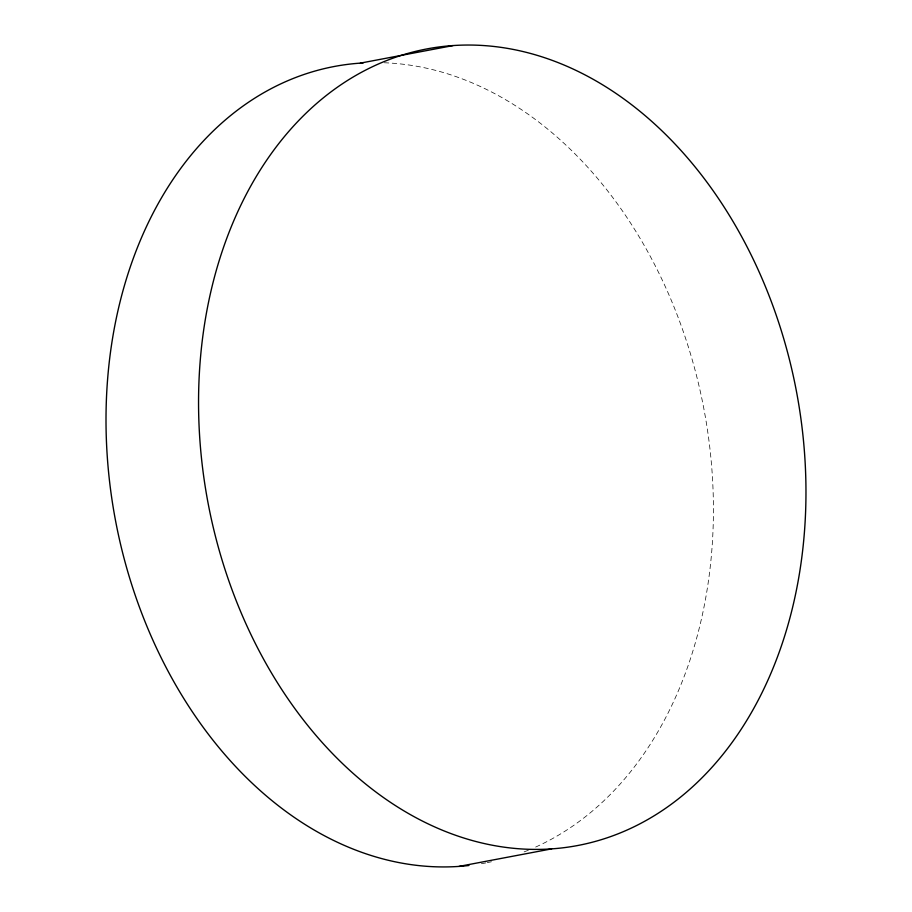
<?xml version="1.0" encoding="UTF-8"?>
<svg xmlns="http://www.w3.org/2000/svg" width="912" height="912" viewBox="0 0 912 912"><rect width="100%" height="100%" fill="white"/><g stroke="black" fill="none" stroke-linecap="round" stroke-linejoin="round"><path stroke-width="0.68" stroke-dasharray="4.56 3.42" d="M384.248 62.757A405.361 299.432 79.3 0 1 703.654 407.641A405.361 299.432 79.3 0 1 534.934 847.385M528.367 850.201A405.361 299.432 79.3 0 1 521.698 852.811M491.465 861.749A405.361 299.432 79.3 0 1 487.259 862.638M485.857 862.912A405.361 299.432 79.3 0 1 480.225 863.926"/><path stroke-width="1.37" d="M360.377 63.122L452.956 45.6M459.044 866.4L551.623 848.878A405.361 299.432 79.3 0 0 737.158 228.581A405.361 299.432 79.3 0 0 218.082 264.252A405.361 299.432 79.3 0 0 551.623 848.878M468.928 865.499A405.361 299.432 79.3 0 1 110.637 490.143A405.361 299.432 79.3 0 1 363.147 62.951"/></g></svg>
